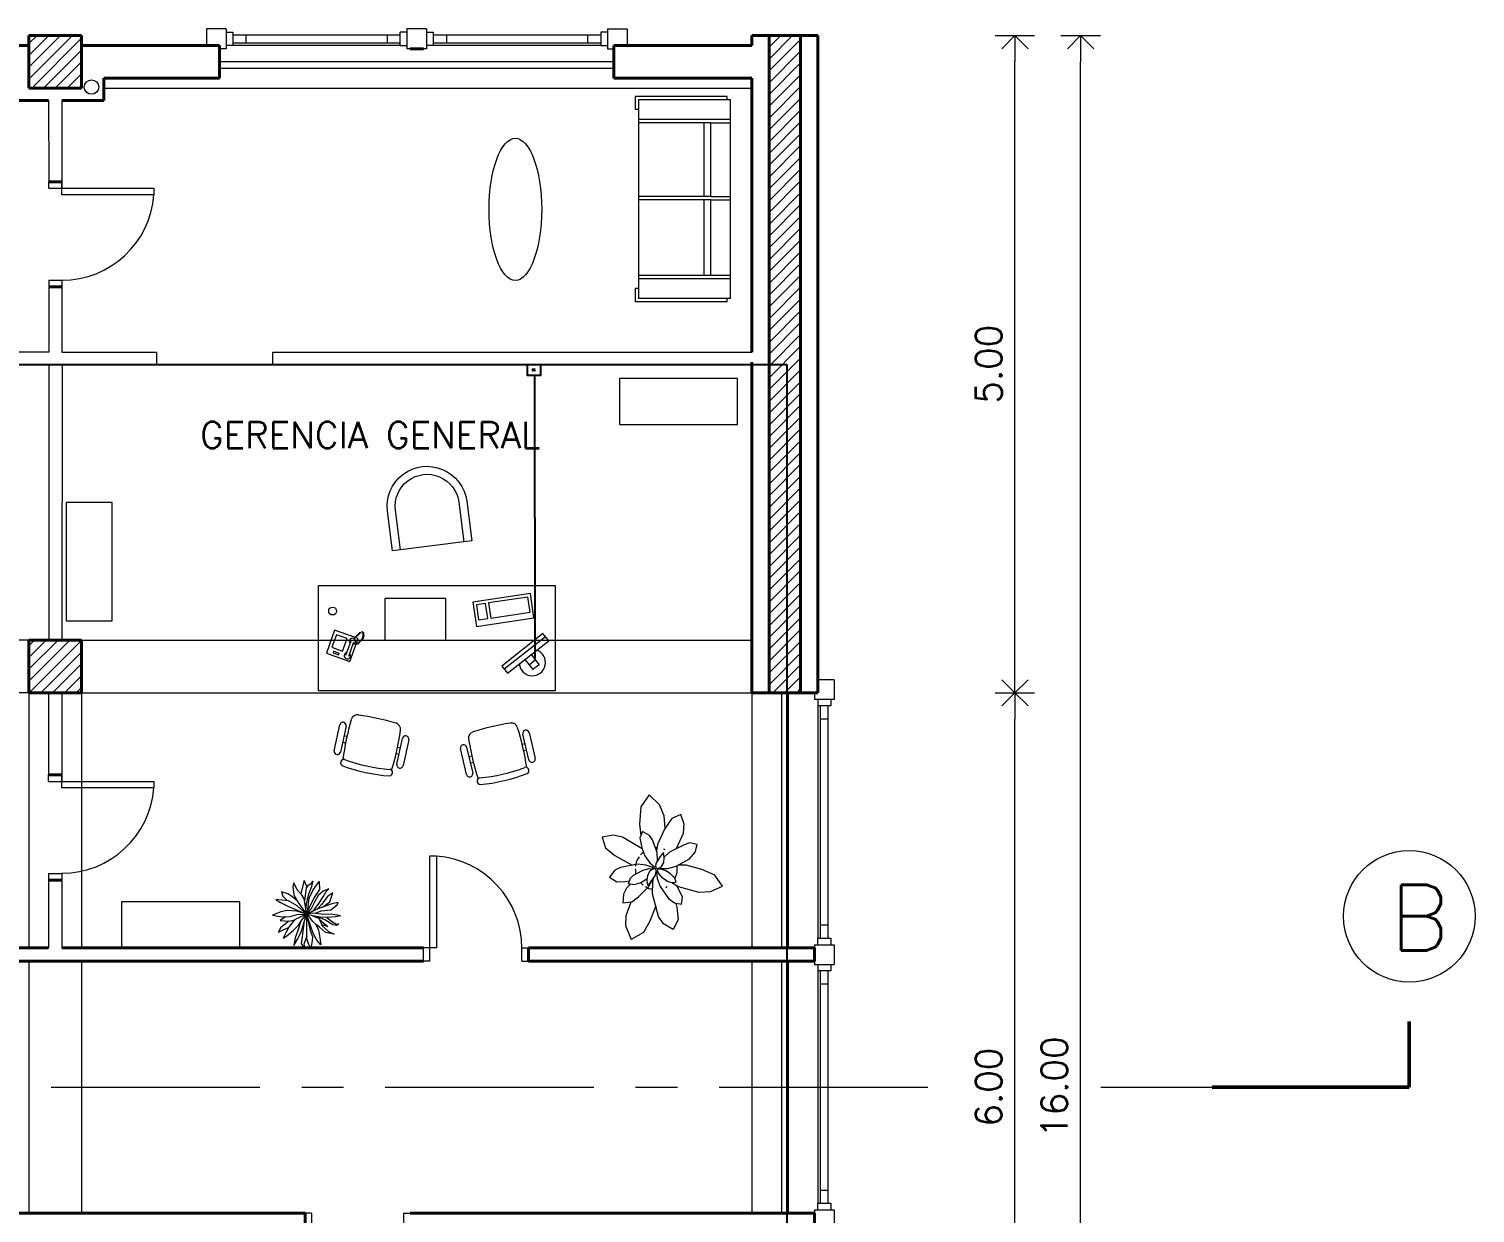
# Model space of a CAD drawing. Extents: x 952 to 1351, y -109 to 188.
# Drawn here: x 1339.54 to 1350.54, y 121.9 to 130.91 of the extents above; entities that cross this region are included whole.
import ezdxf

# ---------------------------------------------------------------- set-up
doc = ezdxf.new("R2010")
doc.units = 0
doc.header["$LTSCALE"] = 0.5
doc.linetypes.add('CENTER', pattern=[50.8, 31.75, -6.35, 6.35, -6.35])
doc.layers.get('0').update_dxf_attribs({"linetype": 'CONTINUOUS'})
doc.layers.get('Defpoints').update_dxf_attribs({"linetype": 'CONTINUOUS'})
for name, color, linetype, lineweight in [('Acotaciones', 9, 'CONTINUOUS', 9), ('Carpintería', 55, 'CONTINUOUS', 20), ('Detalles .05', 243, 'CONTINUOUS', 5), ('Detalles 01', 8, 'CONTINUOUS', 9), ('Equipamiento fijo', 31, 'CONTINUOUS', 13), ('Equipamiento movil', 33, 'CONTINUOUS', 9), ('Muros corte', 7, 'CONTINUOUS', 40), ('Punta 02', 11, 'CONTINUOUS', 20), ('Punta 05', 52, 'CONTINUOUS', 50), ('Tratamiento pisos', 251, 'CONTINUOUS', 9), ('Vidrios', 147, 'CONTINUOUS', 13)]:
    doc.layers.add(name, color=color, linetype=linetype, lineweight=lineweight)
doc.layers.add('Cableado', color=100, linetype='CONTINUOUS')
doc.styles.add('Texto 2 mm', font='simplex.shx', dxfattribs={"height": 0.2})
doc.styles.add('Texto 5 mm', font='simplex.shx', dxfattribs={"height": 0.5})
doc.dimstyles.new('Primera línea', dxfattribs={"dimscale": 0, "dimtxt": 0.2, "dimasz": 0.2, "dimexe": 0.15, "dimexo": 0, "dimgap": 0.1, "dimtad": 1, "dimzin": 4, "dimdsep": 46, "dimtxsty": 'Texto 2 mm', "dimblk": 'OPEN90', "dimcen": 2.5, "dimclrd": 256, "dimclre": 256, "dimclrt": 256, "dimadec": 0, "dimazin": 0, "dimtfac": 1, "dimtmove": 2, "dimatfit": 3, "dimldrblk": 'OPEN90', "dimfxl": 1, "dimtolj": 1, "dimtzin": 0, "dimlwd": -1, "dimlwe": -1, "dimarcsym": 0})
doc.dimstyles.new('Segunda línea', dxfattribs={"dimscale": 0, "dimtxt": 0.2, "dimasz": 0.2, "dimexe": 0.15, "dimexo": 0.5, "dimgap": 0.1, "dimtad": 1, "dimzin": 4, "dimdsep": 46, "dimtxsty": 'Texto 2 mm', "dimblk": 'OPEN90', "dimcen": 2.5, "dimclrd": 256, "dimclre": 256, "dimclrt": 256, "dimadec": 0, "dimazin": 0, "dimtfac": 1, "dimtmove": 2, "dimatfit": 3, "dimldrblk": 'OPEN90', "dimfxl": 1, "dimtolj": 1, "dimtzin": 0, "dimlwd": -1, "dimlwe": -1, "dimarcsym": 0})
pattern_1 = [(45, (102.69759, 2.652385), (-0.0449012806, 0.0449012806), [])]

# ---------------------------------------------------------------- blocks, each defined once
blk = doc.blocks.new('_Open90')
at = {"color": 0, "linetype": 'ByBlock', "lineweight": -2}
for p, q in [((0, 0), (-1, 0)), ((-0.5, 0.5), (0, 0)), ((0, 0), (-0.5, -0.5))]:
    blk.add_line(p, q, dxfattribs=at)
blk = doc.blocks.new('*D404')
at = {"layer": 'Acotaciones', "transparency": 16777216}
for p, q in [((1346.893, 125.857), (1347.193, 125.857)), ((1347.043, 120.057), (1347.043, 125.657)), ((1346.893, 119.857), (1347.193, 119.857))]:
    blk.add_line(p, q, dxfattribs=at)
at = {"layer": 'Defpoints', "color": 0, "transparency": 16777216}
for p in [(1346.893, 125.857), (1347.043, 125.857), (1346.893, 119.857)]:
    blk.add_point(p, dxfattribs=at)
at = {"layer": 'Acotaciones', "transparency": 16777216, "xscale": 0.2, "yscale": 0.2, "zscale": 0.2}
for p, rotation in [((1347.043, 125.857), 90), ((1347.043, 119.857), 270)]:
    blk.add_blockref('_Open90', p, dxfattribs=dict(at, rotation=rotation))
at = {"layer": 'Acotaciones', "transparency": 16777216, "insert": (1346.843, 122.857), "char_height": 0.2, "attachment_point": 5, "rotation": 90, "style": 'Texto 2 mm'}
blk.add_mtext('\\A1;6.00', dxfattribs=at)
blk = doc.blocks.new('*D405')
at = {"layer": 'Acotaciones', "transparency": 16777216}
for p, q in [((1346.893, 130.857), (1347.193, 130.857)), ((1347.043, 126.057), (1347.043, 130.657)), ((1346.893, 125.857), (1347.193, 125.857))]:
    blk.add_line(p, q, dxfattribs=at)
at = {"layer": 'Defpoints', "color": 0, "transparency": 16777216}
for p in [(1346.893, 130.857), (1347.043, 130.857), (1346.893, 125.857)]:
    blk.add_point(p, dxfattribs=at)
at = {"layer": 'Acotaciones', "transparency": 16777216, "xscale": 0.2, "yscale": 0.2, "zscale": 0.2}
for p, rotation in [((1347.043, 130.857), 90), ((1347.043, 125.857), 270)]:
    blk.add_blockref('_Open90', p, dxfattribs=dict(at, rotation=rotation))
at = {"layer": 'Acotaciones', "transparency": 16777216, "insert": (1346.843, 128.357), "char_height": 0.2, "attachment_point": 5, "rotation": 90, "style": 'Texto 2 mm'}
blk.add_mtext('\\A1;5.00', dxfattribs=at)
blk = doc.blocks.new('*D406')
at = {"layer": 'Acotaciones', "transparency": 16777216}
for p, q in [((1347.393, 130.857), (1347.693, 130.857)), ((1347.543, 115.057), (1347.543, 130.657)), ((1347.393, 114.857), (1347.693, 114.857))]:
    blk.add_line(p, q, dxfattribs=at)
at = {"layer": 'Defpoints', "color": 0, "transparency": 16777216}
for p in [(1346.893, 130.857), (1347.543, 130.857), (1346.893, 114.857)]:
    blk.add_point(p, dxfattribs=at)
at = {"layer": 'Acotaciones', "transparency": 16777216, "xscale": 0.2, "yscale": 0.2, "zscale": 0.2}
for p, rotation in [((1347.543, 130.857), 90), ((1347.543, 114.857), 270)]:
    blk.add_blockref('_Open90', p, dxfattribs=dict(at, rotation=rotation))
at = {"layer": 'Acotaciones', "transparency": 16777216, "insert": (1347.343, 122.857), "char_height": 0.2, "attachment_point": 5, "rotation": 90, "style": 'Texto 2 mm'}
blk.add_mtext('\\A1;16.00', dxfattribs=at)
blk = doc.blocks.new('Plant1')
for p, q in [((5.75, 15.65), (2.94, 14.02)), ((6.8, 12.64), (5.75, 15.65)), ((1.24, 11.02), (-0.18, 7.33)), ((2.94, 14.02), (1.24, 11.02)), ((6.67, 9.74), (6.8, 12.64)), ((-10.15, 7.82), (-12.56, 7.25)), ((-12.56, 7.25), (-11.81, 4.91)), ((-8.01, 7.41), (-10.15, 7.82)), ((-4.41, 5.37), (-8.01, 7.41)), ((-4.94, 10.5), (-5.47, 8.7)), ((-5.47, 8.7), (-5.1, 7.19)), ((-5.1, 7.19), (-3.73, 3.58)), ((-3.11, 9.8), (-4.94, 10.5)), ((-1.65, 8.27), (-3.11, 9.8)), ((-0.15, 4.91), (-1.65, 8.27)), ((-0.18, 7.33), (-0.36, 5.38)), ((4.8, 4.93), (6.67, 9.74)), ((-11.81, 4.91), (-9.42, 2.94)), ((-3.73, 3.58), (-2.59, 2.19)), ((0.25, 2.69), (-0.15, 4.91)), ((2.74, 4.3), (1.6, 3.31)), ((3.75, 4.5), (2.74, 4.3)), ((3.75, 3.45), (4.8, 4.93)), ((3.75, 3.44), (3.75, 4.5)), ((7.53, 5.66), (4.58, 4.62)), ((7.5, 2.24), (8.7, 3.64)), ((9.19, 5.31), (7.53, 5.66)), ((8.7, 3.64), (9.19, 5.31)), ((8.78, 3.92), (9.84, 4.12)), ((9.84, 4.12), (12.89, 4.12)), ((12.89, 4.12), (15.19, 2.69)), ((-15.39, 2.27), (-18.09, -0.04)), ((-12.63, 3.17), (-15.39, 2.27)), ((-9.66, 3.14), (-12.63, 3.17)), ((-9.42, 2.94), (-5.88, 0.9)), ((-3.93, 0.56), (-7.13, -0.21)), ((-5.88, 0.9), (-4.34, 0.46)), ((-2.06, 0.5), (-3.93, 0.56)), ((-2.48, 2.2), (-3.75, 2.12)), ((-3.75, 2.12), (-2.91, 1.21)), ((-2.91, 1.21), (-1.29, 0)), ((-1.34, 2), (-2.48, 2.2)), ((-1.9, 0.46), (-2.06, 0.5)), ((-0.39, 1.34), (-1.34, 2)), ((-0.56, -0.12), (-0.19, 0)), ((-0.12, 0.81), (-0.39, 1.34)), ((-0.19, 0), (-0.12, 0.06)), ((-0.06, 0.25), (-0.12, 0.81)), ((-0.12, 0.06), (-0.06, 0.25)), ((-0.11, 0.67), (0.06, 0.81)), ((0.06, 0.81), (0.25, 2.69)), ((0.31, 1.31), (0.12, 0.38)), ((0.12, 0.38), (0.19, 0.25)), ((0.19, 0.25), (0.38, 0.19)), ((0.73, 2.26), (0.31, 1.31)), ((0.38, 0.19), (1.25, 0.44)), ((0.47, 0.22), (0.69, 0)), ((0.69, 0), (2.44, 0)), ((1.6, 3.31), (0.73, 2.26)), ((1.25, 0.44), (2.18, 1.1)), ((2.18, 1.1), (3.4, 2.61)), ((2.44, 0), (4.43, 0.51)), ((3.4, 2.61), (3.75, 3.44)), ((4.43, 0.51), (7.5, 2.24)), ((13.53, 0.5), (11.66, -0.54)), ((15.19, 2.69), (13.53, 0.5)), ((-18.09, -0.04), (-15.37, -2.32)), ((-15.37, -2.32), (-11.22, -3.04)), ((-11.22, -3.04), (-8.38, -3)), ((-8.2, -0.91), (-9.38, -2.5)), ((-9.38, -2.5), (-7.87, -3.25)), ((-5.18, -2.97), (-8.45, -7.47)), ((-7.13, -0.21), (-8.2, -0.91)), ((-7.87, -3.25), (-5.44, -3.05)), ((-5.44, -3.05), (-3.38, -2.45)), ((-3.38, -2.45), (-1.56, -1.44)), ((-1.56, -1.44), (-0.5, -0.38)), ((-1.12, -2.44), (-1.55, -4.42)), ((-1.29, 0), (-0.56, -0.12)), ((-0.38, -0.81), (-1.12, -2.44)), ((-0.31, -0.5), (-0.59, -0.46)), ((-0.5, -0.38), (-0.5, -0.12)), ((0.06, -0.62), (-0.38, -0.81)), ((-0.26, -0.76), (-0.31, -0.5)), ((-0.19, -1.81), (-0.07, -0.68)), ((0.01, -3.25), (-0.19, -1.81)), ((0.12, -0.12), (0, -0.44)), ((0, -0.44), (0.12, -1)), ((1.03, -5.66), (0.01, -3.25)), ((0.56, -0.06), (0.12, -0.12)), ((0.12, -1), (0.45, -1.59)), ((0.45, -1.59), (1.43, -2.3)), ((1.53, -0.38), (0.56, -0.06)), ((1.43, -2.3), (2.56, -2.56)), ((3.06, -1.61), (1.53, -0.38)), ((3.19, -1.19), (2.01, -0.77)), ((2.38, -1), (2.23, -0.95)), ((2.32, -2.51), (3.05, -4.05)), ((4.2, -2.28), (2.38, -1)), ((2.56, -2.56), (3.88, -2.56)), ((3.88, -2.56), (3.06, -1.61)), ((6, -1.48), (3.19, -1.19)), ((6.42, -4.94), (4.2, -2.28)), ((11.66, -0.54), (6, -1.48)), ((9.02, -0.98), (12.56, -2.76)), ((12.56, -2.76), (15.17, -4.6)), ((-4.21, -9.77), (-1.41, -5.8)), ((-1.55, -4.42), (-1.12, -8.67)), ((1.72, -6.45), (1.03, -5.66)), ((3.06, -7.12), (1.72, -6.45)), ((2.39, -7.87), (2.32, -6.75)), ((3.05, -4.05), (3.43, -5.82)), ((3.43, -5.82), (3.06, -7.12)), ((3.19, -6.68), (4.04, -7.69)), ((7.5, -6.71), (6.42, -4.94)), ((7.5, -8.88), (7.5, -6.71)), ((7.5, -6.98), (10.72, -8.45)), ((15.17, -4.6), (16.61, -7.77)), ((-8.45, -7.47), (-9.18, -9.67)), ((-9.18, -9.67), (-8.88, -12.44)), ((-6.25, -11.82), (-4.21, -9.77)), ((-1.12, -8.67), (-0.57, -10.07)), ((-0.57, -10.07), (1, -11.56)), ((1, -11.56), (2.25, -9.87)), ((2.25, -9.87), (2.39, -7.87)), ((4.04, -7.69), (5.41, -8.56)), ((5.41, -8.56), (7.5, -8.88)), ((10.72, -8.45), (13.06, -8.78)), ((13.06, -8.78), (16.61, -7.77)), ((-8.88, -12.44), (-6.25, -11.82))]:
    blk.add_line(p, q)
for start, end in [(57.1582, 93.2041), (172.4345, 176.9296), (149.2581, 153.7532), (21.2653, 25.7604), (212.1423, 223.5771), (323.0282, 344.4965), (229.8179, 257.6637), (265.2848, 278.7499), (306.6551, 316.418)]:
    blk.add_arc((0, 0), 5.12, start, end)
blk = doc.blocks.new('Treei')
for p, q in [((-1.6, 5.41), (-2.01, 5.58)), ((-2.01, 5.58), (-1.8, 4.47)), ((-0.75, 4.27), (-1.6, 5.41)), ((0.01, 4.32), (0.22, 5.68)), ((0.22, 5.68), (0.34, 5.97)), ((0.34, 5.97), (0.52, 5.11)), ((1.42, 4.57), (1.81, 5.28)), ((1.81, 5.28), (1.78, 5.7)), ((1.78, 5.7), (2.06, 5.28)), ((2.06, 5.28), (1.92, 4.62)), ((-3.94, 3.46), (-4.45, 3.93)), ((-4.45, 3.93), (-4.03, 2.89)), ((-4.03, 2.89), (-3.28, 2.03)), ((-3.05, 2.89), (-3.94, 3.46)), ((-2.15, 4.1), (-3.71, 4.62)), ((-3.71, 4.62), (-3.16, 3.73)), ((-3.16, 3.73), (-1.67, 2.62)), ((-1.83, 2.15), (-3.05, 2.89)), ((-1.21, 2.79), (-2.15, 4.1)), ((-1.8, 4.47), (-1.02, 2.25)), ((-1.67, 2.62), (-0.88, 1.91)), ((-0.56, 2.57), (-0.75, 4.27)), ((-0.11, 1.56), (-0.56, 2.57)), ((-0.17, 1), (0.06, 3.09)), ((0.06, 3.09), (0.01, 4.32)), ((1.05, 3.19), (0.44, 1.74)), ((0.52, 5.11), (0.61, 3.71)), ((0.61, 3.71), (0.57, 2.38)), ((0.61, 3.58), (1.42, 4.57)), ((0.8, 2.18), (2.11, 2.72)), ((0.96, 2.25), (2.2, 3.73)), ((1.92, 4.62), (1.05, 3.19)), ((2.2, 3.73), (1.92, 2.62)), ((2.11, 2.72), (3.12, 3.85)), ((3.3, 3.31), (2.36, 2.28)), ((3.12, 3.85), (3.58, 4.84)), ((3.58, 4.84), (3.3, 3.31)), ((-4.76, 0.09), (-5.92, -0.48)), ((-5.51, 0.92), (-5.8, 1.09)), ((-5.8, 1.09), (-4.68, 0.77)), ((-5.76, 2.23), (-4.31, 2.25)), ((-4.26, 1.14), (-5.76, 2.23)), ((-5.12, 0.4), (-5.51, 0.92)), ((-4.61, -0.04), (-5.12, 0.4)), ((-4.68, 0.77), (-3.34, 0.26)), ((-4.31, 2.25), (-2.93, 1.32)), ((-2.77, 0.45), (-4.26, 1.14)), ((-3.34, 0.26), (-1.78, -0.09)), ((-3.28, 2.03), (-2.08, 1.39)), ((-2.93, 1.32), (-0.51, 0.11)), ((-0.77, 0.18), (-2.77, 0.45)), ((-2.08, 1.39), (-1.04, 0.82)), ((-0.51, 1.14), (-1.83, 2.15)), ((-1.04, 0.82), (0.03, -0.03)), ((-1.02, 2.25), (0.03, -0.03)), ((0.03, -0.03), (-0.77, 0.18)), ((0.03, -0.03), (-0.17, 1)), ((0.03, -0.03), (0.2, 0.77)), ((2.04, 0.65), (0.03, -0.03)), ((0.7, 0.63), (0.03, -0.03)), ((0.03, -0.03), (2.96, 0.63)), ((1.85, 0.03), (0.03, -0.03)), ((0.2, 0.77), (0.8, 2.18)), ((0.57, 2.38), (0.31, 1.05)), ((1.28, 1.02), (0.7, 0.63)), ((1.99, 1.81), (1.28, 1.02)), ((1.69, 1.48), (2.82, 2.08)), ((3.28, 0.01), (1.85, 0.03)), ((2.36, 2.28), (1.99, 1.81)), ((2.73, 0.9), (2.04, 0.65)), ((3.51, 1.17), (2.73, 0.9)), ((2.82, 2.08), (4.22, 2.33)), ((2.96, 0.63), (3.97, 1)), ((4.41, -0.01), (3.28, 0.01)), ((4.64, 1.81), (3.51, 1.17)), ((3.97, 1), (4.77, 0.95)), ((4.22, 2.33), (5.46, 2.47)), ((5.39, 0.4), (4.41, -0.01)), ((5.46, 2.47), (4.64, 1.81)), ((4.77, 0.95), (5.72, 0.8)), ((6.02, 0.65), (5.39, 0.4)), ((5.72, 0.8), (6.02, 0.65)), ((-5.92, -0.48), (-3.64, -1.03)), ((-4.26, -1.67), (-5.51, -2.28)), ((-5.51, -2.28), (-4.86, -2.48)), ((-4.86, -2.48), (-3.37, -2.31)), ((-2.36, -0.36), (-4.61, -0.04)), ((-3.44, -0.9), (-4.26, -1.67)), ((-3.05, -2.53), (-3.55, -3.37)), ((-2.65, -0.43), (-3.44, -0.9)), ((-3.37, -2.31), (-1.83, -1.37)), ((-2.28, -1.64), (-3.05, -2.53)), ((-1.34, -0.24), (-2.65, -0.43)), ((-1.46, -1.72), (-2.33, -3.24)), ((-1.83, -1.37), (0.03, -0.03)), ((-1.78, -0.09), (-0.95, -0.18)), ((0.03, -0.03), (-1.46, -1.72)), ((-1.39, -3.32), (0.03, -0.03)), ((0.03, -0.03), (-1.34, -0.24)), ((-0.47, -1.76), (-0.63, -3.46)), ((0.03, -0.03), (-0.47, -1.76)), ((0.11, -1.72), (0.03, -0.03)), ((0.03, -0.03), (1.07, -2.16)), ((1, -0.83), (0.03, -0.03)), ((3.21, -0.98), (0.03, -0.03)), ((0.45, -2.92), (0.11, -1.72)), ((1.97, -1.44), (1, -0.83)), ((1.3, -3.19), (1.03, -2.11)), ((1.07, -2.16), (2.15, -3.07)), ((4.06, -0.75), (1.24, -0.39)), ((1.31, -1.02), (3.1, -1.64)), ((2.93, -2.41), (1.97, -1.44)), ((3.85, -3.54), (2.93, -2.41)), ((3.1, -1.64), (4.24, -2.04)), ((4.47, -1.62), (3.21, -0.98)), ((3.92, 0), (5.37, -0.51)), ((5.3, -0.93), (4.06, -0.75)), ((4.24, -2.04), (5.56, -2.28)), ((5.56, -2.28), (4.47, -1.62)), ((6.02, -0.34), (5.3, -0.93)), ((5.37, -0.51), (6.02, -0.34)), ((-3.55, -3.37), (-3.92, -4.48)), ((-3.92, -4.48), (-3.16, -4.25)), ((-3.16, -4.25), (-2.38, -3.46)), ((-2.33, -3.24), (-2.56, -5.44)), ((-2.56, -5.44), (-2.06, -4.77)), ((-2.06, -4.77), (-1.39, -3.32)), ((-0.63, -3.46), (-0.35, -4.6)), ((-0.35, -4.6), (0.2, -6.03)), ((0.2, -6.03), (0.5, -4.43)), ((0.5, -4.43), (0.45, -2.92)), ((0.5, -3.74), (1.19, -4.72)), ((1.19, -4.72), (1.28, -3.19)), ((1.28, -3.19), (2.47, -4.62)), ((2.15, -3.07), (3.12, -3.59)), ((2.93, -4.4), (2.43, -3.22)), ((2.47, -4.62), (3.23, -5.02)), ((3.23, -5.02), (2.93, -4.4)), ((3.12, -3.59), (4.27, -4.18)), ((4.27, -4.18), (3.85, -3.54))]:
    blk.add_line(p, q)
blk = doc.blocks.new('TELEFONO')
at = {"layer": 'Detalles .05'}
for p, q in [((0.139, 0.134), (-0.098, 0.134)), ((-0.098, 0.134), (-0.098, -0.099)), ((-0.071, 0.089), (-0.071, -0.055)), ((-0.043, 0.089), (-0.043, -0.055)), ((0.108, 0.063), (0, 0.063)), ((0, 0.063), (0, -0.063)), ((0.081, 0.108), (0.023, 0.108)), ((0.023, 0.108), (0.023, 0.094)), ((0.023, 0.094), (0.081, 0.094)), ((0.027, 0.041), (0.027, 0.041)), ((0.027, 0.014), (0.027, 0.014)), ((0.054, 0.041), (0.054, 0.041)), ((0.054, 0.014), (0.054, 0.014)), ((0.081, 0.094), (0.081, 0.108)), ((0.081, 0.041), (0.081, 0.041)), ((0.081, 0.014), (0.081, 0.014)), ((0.108, -0.063), (0.108, 0.063)), ((0.139, -0.099), (0.139, 0.134)), ((-0.129, -0.104), (-0.147, -0.11)), ((-0.129, -0.116), (-0.147, -0.121)), ((-0.129, -0.127), (-0.147, -0.133)), ((-0.124, -0.093), (-0.141, -0.098)), ((-0.118, -0.081), (-0.135, -0.087)), ((-0.112, -0.07), (-0.129, -0.075)), ((-0.106, -0.058), (-0.124, -0.064)), ((-0.101, -0.047), (-0.118, -0.052)), ((-0.098, -0.099), (0.139, -0.099)), ((-0.078, -0.133), (-0.095, -0.139)), ((-0.072, -0.121), (-0.089, -0.127)), ((-0.067, -0.083), (-0.078, -0.116)), ((0, -0.063), (0.108, -0.063)), ((0.027, -0.013), (0.027, -0.013)), ((0.027, -0.04), (0.027, -0.04)), ((0.054, -0.013), (0.054, -0.013)), ((0.054, -0.04), (0.054, -0.04)), ((0.081, -0.013), (0.081, -0.013)), ((0.081, -0.04), (0.081, -0.04)), ((-0.129, -0.139), (-0.147, -0.145)), ((-0.124, -0.15), (-0.141, -0.156)), ((-0.118, -0.162), (-0.135, -0.168)), ((-0.104, -0.17), (-0.122, -0.176)), ((-0.089, -0.156), (-0.106, -0.162)), ((-0.083, -0.145), (-0.101, -0.15))]:
    blk.add_line(p, q, dxfattribs=at)
for centre, start, end in [((-0.057, 0.089), 298.4915, 241.5085), ((-0.057, -0.055), 118.4915, 61.5085)]:
    blk.add_arc(centre, 0.0302, start, end, dxfattribs=at)
blk = doc.blocks.new('RECTANG')
for p, q in [((1, 1), (0, 1)), ((0, 1), (0, 0)), ((1, 0), (1, 1)), ((0, 0), (1, 0))]:
    blk.add_line(p, q)
blk = doc.blocks.new('KEYBOARD', base_point=(60, 294))
for p, xscale, yscale, zscale in [((60, 294), 19, 8, 19), ((61, 295), 13, 5, 13), ((75, 295), 3, 5, 3)]:
    blk.add_blockref('RECTANG', p, dxfattribs=dict(xscale=xscale, yscale=yscale, zscale=zscale))
blk = doc.blocks.new('Silla 1')
at = {"layer": 'Equipamiento movil'}
for p, q in [((-0.113, 0.266), (0.03, 0.409)), ((0.064, 0.375), (-0.079, 0.232)), ((-0.025, 0.286), (-0.009, 0.269)), ((0.01, 0.321), (0.027, 0.305)), ((0.232, -0.079), (0.375, 0.064)), ((0.409, 0.03), (0.266, -0.113)), ((0.305, 0.027), (0.321, 0.01)), ((0.269, -0.009), (0.286, -0.025))]:
    blk.add_line(p, q, dxfattribs=at)
for centre, radius, start, end in [((1.406, -1.127), 1.988, 130.2245, 139.1817), ((0.047, 0.392), 0.0242, 315, 135), ((0.147, 0.396), 0.0255, 61.3631, 224.3749), ((-0.654, -0.654), 1.296, 37.1584, 52.8416), ((-0.651, -0.651), 1.342, 37.131, 52.869), ((-0.096, 0.249), 0.0242, 135, 315), ((-0.061, 0.139), 0.0505, 139.1817, 220.8183), ((-1.127, 1.406), 1.988, 310.8183, 319.7755), ((0.396, 0.147), 0.0255, 225.6251, 28.6369), ((1.406, 1.406), 1.988, 220.8183, 229.1817), ((0.392, 0.047), 0.0242, 315, 135), ((0.139, -0.061), 0.0505, 229.1817, 310.8183), ((0.249, -0.096), 0.0242, 135, 315)]:
    blk.add_arc(centre, radius, start, end, dxfattribs=at)
blk = doc.blocks.new('Silla 2')
for p, q in [((15, 15), (0, 15)), ((0, 15), (0, -15)), ((15, 12), (0, 12)), ((0, -12), (15, -12)), ((0, -15), (15, -15))]:
    blk.add_line(p, q)
for radius in [15, 12]:
    blk.add_arc((15, 0), radius, 270, 90)

msp = doc.modelspace()

# ---------------------------------------------------------------- hatches: boundary and pattern name
at = {"layer": 'Detalles 01'}
h = msp.add_hatch(dxfattribs=at)
h.set_pattern_fill('ANSI31,_O', color=256, scale=0.02)
h.set_pattern_definition(pattern_1)
h.paths.add_polyline_path([(1339.943, 130.857), (1339.543, 130.857), (1339.543, 130.457), (1339.943, 130.457)])
h = msp.add_hatch(dxfattribs=at)
h.set_pattern_fill('ANSI31,_O', color=256, scale=0.02)
h.set_pattern_definition(pattern_1)
h.paths.add_polyline_path([(1345.413, 130.857), (1345.173, 130.857), (1345.173, 125.857), (1345.413, 125.857)])
h = msp.add_hatch(dxfattribs=at)
h.set_pattern_fill('ANSI31,_O', color=256, scale=0.02)
h.set_pattern_definition(pattern_1)
h.paths.add_polyline_path([(1339.943, 126.257), (1339.543, 126.257), (1339.543, 125.857), (1339.943, 125.857)])

# ---------------------------------------------------------------- linework, layer by layer
at = {"layer": 'Cableado'}
for p, q in [((1334.193, 128.355), (1343.387, 128.355)), ((1343.387, 128.355), (1345.307, 128.355)), ((1343.394, 126.108), (1343.39, 128.27)), ((1345.307, 128.355), (1345.307, 115.107))]:
    msp.add_line(p, q, dxfattribs=at)
msp.add_lwpolyline([(1343.336, 128.355), (1343.435, 128.355), (1343.435, 128.27), (1343.336, 128.27)], close=True, dxfattribs=at)
at = {"layer": 'Carpintería'}
for p, q in [((1341.043, 130.907), (1340.893, 130.907)), ((1340.893, 130.907), (1340.893, 130.782)), ((1341.043, 130.907), (1341.043, 130.757)), ((1342.568, 130.907), (1342.418, 130.907)), ((1342.418, 130.907), (1342.418, 130.757)), ((1342.568, 130.907), (1342.568, 130.757)), ((1343.943, 130.907), (1343.943, 130.757)), ((1343.943, 130.907), (1344.093, 130.907)), ((1344.093, 130.907), (1344.093, 130.782)), ((1341.043, 130.882), (1341.093, 130.882)), ((1341.093, 130.882), (1341.093, 130.782)), ((1341.093, 130.862), (1342.368, 130.862)), ((1341.093, 130.802), (1342.368, 130.802)), ((1341.193, 130.862), (1341.193, 130.802)), ((1342.268, 130.862), (1342.268, 130.802)), ((1342.418, 130.882), (1342.368, 130.882)), ((1342.368, 130.782), (1342.368, 130.882)), ((1342.568, 130.882), (1342.618, 130.882)), ((1342.618, 130.882), (1342.618, 130.782)), ((1342.618, 130.862), (1343.893, 130.862)), ((1342.618, 130.802), (1343.893, 130.802)), ((1342.718, 130.862), (1342.718, 130.802)), ((1343.793, 130.862), (1343.793, 130.802)), ((1343.893, 130.882), (1343.893, 130.782)), ((1343.943, 130.882), (1343.893, 130.882)), ((1341.043, 130.757), (1340.993, 130.757)), ((1341.093, 130.782), (1341.043, 130.782)), ((1342.368, 130.782), (1342.418, 130.782)), ((1342.443, 130.757), (1342.418, 130.757)), ((1342.568, 130.757), (1342.543, 130.757)), ((1342.618, 130.782), (1342.568, 130.782)), ((1343.893, 130.782), (1343.943, 130.782)), ((1343.943, 130.757), (1343.993, 130.757)), ((1339.694, 129.695), (1339.694, 129.745)), ((1339.694, 129.695), (1339.794, 129.695)), ((1339.794, 129.695), (1339.794, 129.745)), ((1339.794, 129.695), (1340.494, 129.695)), ((1339.794, 129.645), (1339.794, 129.695)), ((1340.494, 129.695), (1340.494, 129.645)), ((1340.494, 129.645), (1339.794, 129.645)), ((1339.694, 128.995), (1339.794, 128.995)), ((1339.694, 128.995), (1339.694, 128.945)), ((1339.794, 128.995), (1339.794, 128.945)), ((1345.668, 125.957), (1345.543, 125.957)), ((1345.668, 125.957), (1345.668, 125.807)), ((1345.518, 125.857), (1345.518, 125.807)), ((1345.668, 125.807), (1345.518, 125.807)), ((1345.543, 125.807), (1345.543, 125.757)), ((1345.643, 125.757), (1345.543, 125.757)), ((1345.563, 123.991), (1345.563, 125.757)), ((1345.623, 123.991), (1345.623, 125.757)), ((1345.643, 125.807), (1345.643, 125.757)), ((1345.623, 125.657), (1345.563, 125.657)), ((1339.693, 125.183), (1339.693, 125.233)), ((1339.793, 125.183), (1339.793, 125.233)), ((1339.693, 125.183), (1339.793, 125.183)), ((1339.793, 125.183), (1340.493, 125.183)), ((1339.793, 125.133), (1339.793, 125.183)), ((1340.493, 125.133), (1339.793, 125.133)), ((1340.493, 125.183), (1340.493, 125.133)), ((1342.593, 123.916), (1342.593, 124.616)), ((1342.593, 124.616), (1342.643, 124.616)), ((1342.643, 124.616), (1342.643, 123.916)), ((1339.693, 124.483), (1339.793, 124.483)), ((1339.693, 124.483), (1339.693, 124.433)), ((1339.793, 124.483), (1339.793, 124.433)), ((1345.563, 124.091), (1345.623, 124.091)), ((1345.543, 123.941), (1345.543, 123.991)), ((1345.543, 123.991), (1345.643, 123.991)), ((1345.643, 123.991), (1345.643, 123.941)), ((1342.593, 123.916), (1342.543, 123.916)), ((1342.543, 123.816), (1342.543, 123.916)), ((1342.593, 123.816), (1342.593, 123.916)), ((1342.643, 123.916), (1342.593, 123.916)), ((1343.293, 123.816), (1343.293, 123.916)), ((1343.293, 123.916), (1343.343, 123.916)), ((1345.518, 123.941), (1345.518, 123.916)), ((1345.518, 123.941), (1345.668, 123.941)), ((1345.668, 123.941), (1345.668, 123.791)), ((1342.593, 123.816), (1342.543, 123.816)), ((1343.293, 123.816), (1343.343, 123.816)), ((1345.518, 123.816), (1345.518, 123.791)), ((1345.518, 123.791), (1345.668, 123.791)), ((1345.543, 123.791), (1345.543, 123.741)), ((1345.643, 123.791), (1345.643, 123.741)), ((1345.643, 123.741), (1345.543, 123.741)), ((1345.563, 121.974), (1345.563, 123.741)), ((1345.623, 121.974), (1345.623, 123.741)), ((1345.623, 123.641), (1345.563, 123.641)), ((1345.563, 122.074), (1345.623, 122.074)), ((1341.693, 121.899), (1341.643, 121.899)), ((1341.693, 121.899), (1341.693, 121.799)), ((1342.393, 121.899), (1342.393, 121.799)), ((1342.393, 121.899), (1342.443, 121.899)), ((1345.518, 121.924), (1345.668, 121.924)), ((1345.518, 121.924), (1345.518, 121.899)), ((1345.543, 121.924), (1345.543, 121.974)), ((1345.543, 121.974), (1345.643, 121.974)), ((1345.643, 121.974), (1345.643, 121.924)), ((1345.668, 121.924), (1345.668, 121.774))]:
    msp.add_line(p, q, dxfattribs=at)
at = {"layer": 'Detalles 01'}
for p, q in [((1342.368, 130.782), (1341.093, 130.782)), ((1343.893, 130.782), (1342.618, 130.782)), ((1342.443, 130.657), (1340.993, 130.657)), ((1342.543, 130.607), (1340.993, 130.607)), ((1343.993, 130.657), (1342.443, 130.657)), ((1343.993, 130.607), (1342.543, 130.607)), ((1345.268, 125.857), (1345.268, 123.916)), ((1345.318, 125.857), (1345.318, 123.916)), ((1345.543, 125.757), (1345.543, 123.991)), ((1345.268, 123.816), (1345.268, 121.899)), ((1345.318, 123.816), (1345.318, 121.899)), ((1345.543, 123.741), (1345.543, 121.974))]:
    msp.add_line(p, q, dxfattribs=at)
at = {"layer": 'Detalles 01', "linetype": 'CENTER', "ltscale": 0.1}
for p, q in [((1327.013, 122.857), (1346.545, 122.857)), ((1347.697, 122.857), (1348.543, 122.857))]:
    msp.add_line(p, q, dxfattribs=at)
at = {"layer": 'Detalles 01'}
msp.add_circle((1340.019, 130.465), 0.055, dxfattribs=at)
for centre, start, end in [((1339.793, 129.698), 270.1171, 355.6407), ((1339.792, 125.187), 270.1171, 355.6407), ((1342.59, 123.914), 0.1171, 85.6407)]:
    msp.add_arc(centre, 0.703, start, end, dxfattribs=at)
at = {"layer": 'Equipamiento fijo'}
msp.add_line((1339.694, 128.948), (1339.694, 128.448), dxfattribs=at)
msp.add_line((1339.694, 128.948), (1339.694, 128.448), dxfattribs=at)
at = {"layer": 'Equipamiento movil', "ltscale": 0.009}
for p, q in [((1344.854, 130.394), (1344.154, 130.394)), ((1344.154, 130.394), (1344.154, 130.294)), ((1344.879, 130.369), (1344.179, 130.369)), ((1344.179, 130.369), (1344.179, 130.219)), ((1344.854, 130.369), (1344.854, 130.394)), ((1344.879, 128.857), (1344.879, 130.369)), ((1344.179, 130.294), (1344.154, 130.294)), ((1344.179, 130.219), (1344.179, 128.857)), ((1344.879, 130.219), (1344.179, 130.219)), ((1344.729, 130.194), (1344.179, 130.194)), ((1344.679, 129.632), (1344.679, 130.194)), ((1344.729, 129.632), (1344.729, 130.194)), ((1344.729, 130.194), (1344.879, 130.194)), ((1344.729, 129.632), (1344.179, 129.632)), ((1344.729, 129.632), (1344.179, 129.632)), ((1344.729, 129.607), (1344.179, 129.607)), ((1344.679, 129.032), (1344.679, 129.607)), ((1344.729, 129.632), (1344.879, 129.632)), ((1344.729, 129.607), (1344.879, 129.607)), ((1344.729, 129.032), (1344.729, 129.607)), ((1344.154, 128.932), (1344.154, 128.832)), ((1344.179, 128.932), (1344.154, 128.932)), ((1344.879, 129.032), (1344.179, 129.032)), ((1344.879, 129.007), (1344.179, 129.007)), ((1344.179, 129.007), (1344.179, 128.857)), ((1344.854, 128.832), (1344.154, 128.832)), ((1344.879, 128.857), (1344.179, 128.857)), ((1344.854, 128.832), (1344.854, 128.857))]:
    msp.add_line(p, q, dxfattribs=at)
at = {"layer": 'Equipamiento movil'}
for p, q in [((1344.934, 128.249), (1344.034, 128.249)), ((1344.034, 128.249), (1344.034, 127.899)), ((1344.934, 127.899), (1344.934, 128.249)), ((1344.034, 127.899), (1344.934, 127.899)), ((1339.826, 127.305), (1339.826, 126.405)), ((1340.176, 127.305), (1339.826, 127.305)), ((1340.176, 126.405), (1340.176, 127.305)), ((1341.745, 125.873), (1341.745, 126.673)), ((1341.745, 126.673), (1343.545, 126.673)), ((1343.545, 126.673), (1343.545, 125.873)), ((1342.715, 126.574), (1342.249, 126.574)), ((1342.249, 126.574), (1342.249, 126.257)), ((1342.715, 126.257), (1342.715, 126.574)), ((1339.826, 126.405), (1340.176, 126.405)), ((1343.453, 126.308), (1343.139, 126.061)), ((1343.472, 126.284), (1343.157, 126.037)), ((1343.497, 126.253), (1343.453, 126.308)), ((1342.249, 126.257), (1342.715, 126.257)), ((1343.182, 126.006), (1343.497, 126.253)), ((1343.316, 126.111), (1343.376, 126.034)), ((1343.347, 126.071), (1343.394, 126.108)), ((1343.363, 126.148), (1343.424, 126.071)), ((1343.424, 126.071), (1343.376, 126.034)), ((1343.139, 126.061), (1343.182, 126.006)), ((1343.545, 125.873), (1341.745, 125.873)), ((1341.147, 124.266), (1340.247, 124.266)), ((1340.247, 124.266), (1340.247, 123.916)), ((1341.147, 123.916), (1341.147, 124.266)), ((1340.247, 123.916), (1341.147, 123.916))]:
    msp.add_line(p, q, dxfattribs=at)
msp.add_circle((1341.853, 126.479), 0.03, dxfattribs=at)
msp.add_arc((1343.372, 126.087), 0.1, 186.0804, 70.3084, dxfattribs=at)
msp.add_ellipse((1343.243, 129.535), major_axis=(0, 0.541), ratio=0.36999, dxfattribs=at)
at = {"layer": 'Muros corte'}
for p, q in [((1339.943, 130.857), (1339.543, 130.857)), ((1339.543, 130.457), (1339.543, 130.857)), ((1339.943, 130.857), (1339.943, 130.457)), ((1345.543, 130.857), (1345.043, 130.857)), ((1345.043, 130.782), (1345.043, 130.857)), ((1345.173, 125.857), (1345.173, 130.857)), ((1345.413, 130.857), (1345.413, 125.857)), ((1345.543, 130.857), (1345.543, 125.857)), ((1339.543, 130.782), (1338.443, 130.782)), ((1340.993, 130.782), (1339.943, 130.782)), ((1340.993, 130.782), (1340.993, 130.532)), ((1342.543, 130.757), (1342.443, 130.757)), ((1345.043, 130.782), (1343.993, 130.782)), ((1343.993, 130.782), (1343.993, 130.532)), ((1340.993, 130.532), (1340.113, 130.532)), ((1340.113, 130.362), (1340.113, 130.532)), ((1345.043, 130.532), (1343.993, 130.532)), ((1345.043, 128.448), (1345.043, 130.532)), ((1339.693, 130.362), (1339.373, 130.362)), ((1339.943, 130.457), (1339.543, 130.457)), ((1340.113, 130.362), (1339.794, 130.362)), ((1339.794, 129.745), (1339.694, 129.745)), ((1339.694, 128.945), (1339.794, 128.945)), ((1345.043, 125.857), (1345.043, 128.372)), ((1339.943, 126.257), (1339.543, 126.257)), ((1339.543, 125.857), (1339.543, 126.257)), ((1339.943, 125.857), (1339.943, 126.257)), ((1339.943, 125.857), (1339.543, 125.857)), ((1345.543, 125.857), (1345.043, 125.857)), ((1345.368, 125.857), (1345.218, 125.857)), ((1339.793, 125.233), (1339.693, 125.233)), ((1339.693, 124.433), (1339.793, 124.433)), ((1339.693, 123.916), (1336.893, 123.916)), ((1339.693, 123.916), (1339.693, 123.916)), ((1342.543, 123.916), (1339.793, 123.916)), ((1345.518, 123.916), (1343.343, 123.916)), ((1343.343, 123.916), (1343.343, 123.816)), ((1345.518, 123.916), (1345.518, 123.816)), ((1342.543, 123.816), (1336.893, 123.816)), ((1345.518, 123.816), (1343.343, 123.816)), ((1341.643, 121.899), (1336.996, 121.9)), ((1341.643, 121.799), (1341.643, 121.899)), ((1342.443, 121.899), (1342.543, 121.899)), ((1345.518, 121.899), (1342.543, 121.899)), ((1345.518, 121.899), (1345.518, 121.799))]:
    msp.add_line(p, q, dxfattribs=at)
at = {"layer": 'Punta 02'}
msp.add_circle((1350.043, 124.157), 0.5, dxfattribs=at)
at = {"layer": 'Punta 05'}
for p, q in [((1350.043, 122.857), (1350.043, 123.357)), ((1348.543, 122.857), (1350.043, 122.857))]:
    msp.add_line(p, q, dxfattribs=at)
at = {"layer": 'Tratamiento pisos'}
for p, q in [((1340.113, 130.457), (1342.443, 130.457)), ((1342.443, 130.457), (1345.043, 130.457)), ((1339.543, 126.257), (1336.893, 126.257)), ((1339.943, 126.257), (1342.443, 126.257)), ((1342.443, 126.257), (1345.043, 126.257)), ((1339.543, 125.857), (1336.829, 125.857)), ((1339.543, 125.857), (1339.543, 123.916)), ((1339.943, 125.857), (1342.443, 125.857)), ((1339.943, 125.857), (1339.943, 123.916)), ((1342.443, 125.857), (1345.043, 125.857)), ((1345.043, 125.857), (1345.043, 123.916)), ((1339.543, 123.816), (1339.543, 121.899)), ((1339.943, 123.816), (1339.943, 121.899)), ((1345.043, 123.816), (1345.043, 121.899))]:
    msp.add_line(p, q, dxfattribs=at)
at = {"layer": 'Vidrios', "color": 0}
for p, q in [((1339.693, 130.362), (1339.694, 129.745)), ((1339.794, 130.362), (1339.794, 129.695)), ((1339.694, 128.945), (1339.694, 128.448)), ((1339.794, 128.945), (1339.794, 128.448)), ((1339.694, 128.448), (1334.193, 128.448)), ((1339.794, 128.448), (1340.513, 128.448)), ((1340.513, 128.448), (1340.513, 128.355)), ((1341.398, 128.448), (1345.043, 128.448)), ((1341.398, 128.355), (1341.398, 128.448)), ((1339.694, 128.355), (1334.193, 128.355)), ((1339.694, 128.355), (1339.694, 126.257)), ((1339.797, 128.355), (1339.794, 126.257)), ((1339.797, 128.355), (1340.513, 128.355)), ((1341.398, 128.355), (1345.043, 128.355)), ((1339.693, 125.857), (1339.693, 125.235)), ((1339.693, 125.857), (1339.693, 125.233)), ((1339.793, 125.857), (1339.793, 125.235)), ((1339.793, 125.857), (1339.793, 125.183)), ((1339.693, 124.433), (1339.693, 123.916)), ((1339.793, 124.433), (1339.793, 123.916))]:
    msp.add_line(p, q, dxfattribs=at)

# ---------------------------------------------------------------- block references
at = {"layer": 'Detalles .05'}
for name, p, xscale, yscale, zscale, rotation in [('TELEFONO', (1341.946, 126.222), 0.8, 0.8, 0.8, 160.4753668543483), ('Plant1', (1344.315, 124.519), 0.0312, 0.0312, 0.0312, 275.4822477110876), ('Treei', (1341.656, 124.175), 0.04298767200000001, 0.04298767200000001, 0.04298767200000001, 270)]:
    msp.add_blockref(name, p, dxfattribs=dict(at, xscale=xscale, yscale=yscale, zscale=zscale, rotation=rotation))
at = {"layer": 'Equipamiento movil'}
for name, p, xscale, yscale, zscale, rotation in [('Silla 2', (1342.61, 126.975), -0.02025, 0.02025, 0.02025, 277.2196633004618), ('KEYBOARD', (1343.357, 126.612), 0.02326153846132684, 0.02326153846132684, 0.02326153846132684, 188.5780346670753)]:
    msp.add_blockref(name, p, dxfattribs=dict(at, xscale=xscale, yscale=yscale, zscale=zscale, rotation=rotation))
for p, rotation in [((1342.193, 125.663), 212.7859765047067), ((1343.062, 125.599), 238.1489296800516)]:
    msp.add_blockref('Silla 1', p, dxfattribs=dict(at, rotation=rotation))

# ---------------------------------------------------------------- texts
at = {"layer": 'Cableado', "insert": (1343.367, 128.321), "char_height": 0.0159, "attachment_point": 1, "style": 'Texto 5 mm'}
msp.add_mtext_dynamic_manual_height_columns('RS', width=19.34546, gutter_width=2.5, heights=[0], dxfattribs=at)
at = {"layer": 'Punta 02', "lineweight": 20, "insert": (1340.844, 127.918), "char_height": 0.2, "width": 3.12569, "attachment_point": 1, "style": 'Texto 2 mm'}
msp.add_mtext('GERENCIA GENERAL', dxfattribs=at)
at = {"layer": 'Punta 05', "insert": (1349.896, 124.397), "char_height": 0.5, "width": 0.3999, "attachment_point": 1, "style": 'Texto 5 mm'}
msp.add_mtext('B', dxfattribs=at)

# ---------------------------------------------------------------- dimensions: what is measured, and where the dimension line sits
at = {"layer": 'Acotaciones'}
for base, p1, p2, dimstyle, picture, middle in [((1347.043, 130.857), (1346.893, 125.857), (1346.893, 130.857), 'Primera línea', '*D405', (1346.843, 128.357)), ((1347.543, 130.857), (1346.893, 114.857), (1346.893, 130.857), 'Segunda línea', '*D406', (1347.343, 122.857)), ((1347.043, 125.857), (1346.893, 119.857), (1346.893, 125.857), 'Primera línea', '*D404', (1346.843, 122.857))]:
    dim = msp.add_linear_dim(base=base, p1=p1, p2=p2, angle=90, dimstyle=dimstyle, override={"dimscale": 1}, dxfattribs=at)
    dim.commit()
    dim.dimension.update_dxf_attribs({"geometry": picture, "text_midpoint": middle})

doc.saveas('drawing.dxf')
